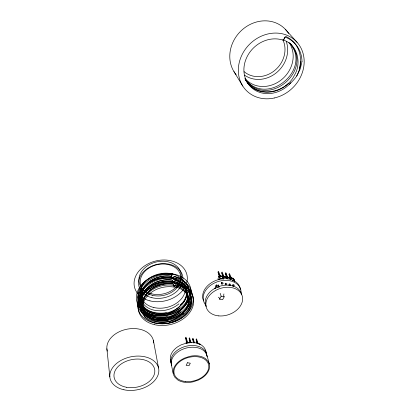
<?xml version="1.0" encoding="UTF-8"?>
<svg xmlns="http://www.w3.org/2000/svg" width="411" height="411" viewBox="0 0 411 411"><rect width="100%" height="100%" fill="white"/><g stroke="black" fill="none" stroke-linecap="round" stroke-linejoin="round"><path stroke-width="0.62" d="M191.675 299.234L190.868 303.914L188.654 308.409M301.987 61.558L300.307 68.745L297.035 75.46A29.607 25.898 -45.5 0 1 290.931 82.657A29.13 25.523 -40 0 1 289.359 84.24M223.933 293.947L223.635 295.252L224.154 296.845L222.634 299.722L219.685 299.218L219.161 297.656L218.282 297.194M143.614 308.723L143.018 308.147A24.922 18.577 -13.7 0 1 140.331 301.895L140.321 297.708L141.672 293.038M144.333 312.72L143.732 312.144A25.107 18.618 -13.7 0 1 141.035 305.882L141.03 301.679L142.391 296.994M145.068 316.778L144.461 316.198A25.292 18.665 -13.8 0 1 141.749 309.925L141.749 305.712L143.126 301.011M171.613 276.593L172.45 273.967L172.286 273.315L171.207 274.959L172.152 278.781M290.926 82.657A29.16 25.544 -44.7 0 1 254.275 89.757A29.16 25.544 -44.7 0 1 248.182 54.704A29.16 25.544 -44.7 0 1 283.575 40.34L285.059 37.072A32.664 28.611 -44.7 0 1 301.998 61.47L301.998 61.558M182.854 314.507A23.489 16.902 -11.1 0 0 184.03 313.413A23.458 17.324 -13.7 0 1 153.457 320.508A23.458 17.324 -13.7 0 1 145.304 298.72A23.458 17.324 -13.7 0 1 174.197 287.109L175.184 284.951A26.273 19.404 -13.7 0 1 191.68 299.177M219.269 279.773L219.983 278.262L218.837 276.269L219.793 275.632L222.346 276.125L222.49 276.552L219.936 276.058L219.546 276.32L220.111 277.98L218.837 276.269L218.036 278.776L218.447 279.901M219.685 299.218L221.159 296.203L220.178 293.326M285.059 37.072L283.287 40.006C297.621 44.527 301.921 63.366 294.338 75.393C285.753 93.631 255.755 99.01 245.449 79.498M174.074 286.595L175.184 284.951M141.497 293.706A23.037 17.221 -13.6 0 1 173.391 277.959A23.037 17.221 -13.6 0 1 181.621 303.806L180.665 305.054M142.216 297.667A23.211 17.262 -13.6 0 1 174.351 281.823A23.211 17.262 -13.6 0 1 182.612 307.721L181.647 308.974A24.275 18.027 -13.4 0 1 170.58 316.675M142.946 301.684A23.381 17.303 -13.7 0 1 175.322 285.737A23.381 17.303 -13.7 0 1 183.614 311.697L182.638 312.956A24.46 18.069 -13.5 0 1 171.49 320.693M214.547 288.702L215.138 287.731A0.817 0.611 -18.3 0 0 215.472 287.587M226.204 277.266L223.661 276.778L223.271 277.035L223.543 279.028L222.556 276.983L223.517 276.351L226.055 276.844L226.697 278.725M226.625 278.735L226.261 277.697L227.216 277.071L229.744 277.559L230.848 279.901L229.744 277.559M229.949 278.411L230.905 277.779L233.417 278.268L234.655 281.052L233.484 280.841M230.9 279.444L230.663 278.463L231.059 278.206L233.571 278.689M187.765 342.964L186.604 342.795L189.409 342.918L189.301 342.471L186.856 342.111L185.972 342.687L186.502 343.617M170.591 316.696L167.38 317.79A25.996 19.338 -13.6 0 1 143.732 312.144M171.5 320.714L168.269 321.818A26.191 19.384 -13.7 0 1 144.461 316.198M143.018 308.147A25.806 19.291 -13.6 0 0 166.506 313.824L169.692 312.735A24.1 17.981 -13.3 0 0 180.691 305.065M167.421 313.665L166.506 313.824M168.305 317.631L167.38 317.79M169.198 321.659L168.269 321.818M232.354 280.394L234.178 280.343L234.655 281.052L233.654 279.038L230.663 278.463M233.011 280.585L234.26 280.692L234.178 280.343M197.496 343.668L199.905 344.022L200.116 344.767M219.546 276.32L222.577 276.901L223.543 279.028M223.271 277.035L226.291 277.62M229.898 277.98L227.37 277.492L227.216 277.071M219.983 278.262L222.947 278.899M221.159 296.203L224.154 296.845M229.98 278.329L227.37 277.492L227.612 278.863M289.991 43.427C314.831 70.384 266.724 109.737 245.403 79.518M285.398 29.371L297.071 42.333M289.899 43.212C312.247 69.469 267.499 106.819 245.737 79.852M283.343 40.067L283.575 40.34M244.997 78.835L245.362 79.349M233.957 71.612L242.762 86.027M217.881 285.244L218.863 287.161M218.395 285.198L219.366 286.852M218.318 285.121L218.893 286.143M234.655 281.052L233.417 278.268M225.233 283.179L225.757 284.196M221.493 282.475L222.007 283.487L221.765 282.342M231.516 278.273L229.389 273.402L230.73 278.026M227.617 277.024L225.752 272.688L227.062 277.317M230.643 277.908L228.978 274.003L230.16 278.175M224.165 276.855L222.094 271.974L223.373 276.603M226.98 277.204L225.341 273.289L226.497 277.471M220.46 276.141L218.421 271.255L219.664 275.889M223.301 276.495L221.683 272.575L222.973 277.358M219.608 275.781L218.01 271.856L219.269 276.644M218.431 286.148L218.873 287.238M171.181 362.42L170.693 361.207A18.932 13.029 -15.3 0 1 177.763 346.745L181.02 344.906L186.424 343.077A17.817 12.268 -15.3 0 1 201.827 345.322L203.892 347.218L205.3 349.494L209.338 363.941A19.379 13.095 -15.3 0 1 201.765 378.207L198.534 380L193.196 381.814A18.197 12.284 -15.4 0 1 177.737 379.939L174.701 377.062L173.519 374.693A19.358 13.075 -15.4 0 1 180.799 360.108L184.133 358.238L189.661 356.363A18.218 12.315 -15.4 0 1 205.377 358.526L208.279 361.521L209.338 363.941M230.905 277.779L231.059 278.206M223.517 276.351L223.661 276.778M219.793 275.632L219.936 276.058M198.21 343.863L196.504 338.721L197.465 343.642M218.102 284.792L218.893 287.186M197.47 343.355L196.129 339.25L196.905 343.272M194.511 342.774L193.016 338.202L193.946 343.128M216.381 284.576L217.347 287.587M193.776 342.25L192.646 338.731L193.396 342.753M191.166 342.831L189.512 337.678L190.416 342.61M190.442 342.322L189.142 338.207L189.98 342.815M187.621 342.312L185.993 337.148L186.974 342.707M186.722 341.212L185.628 337.683L186.435 342.296M199.905 344.022L200.023 344.469M222.346 276.125L222.556 276.983M173.242 277.137L173.406 277.795M174.202 281.016L174.372 281.684M172.558 280.436L173.103 282.66M173.519 284.34L174.197 287.109M226.055 276.844L226.261 277.697M186.856 342.111L186.969 342.563M232.924 284.453L233.191 285.594M229.225 283.754L229.482 284.895M170.385 359.944L173.216 373.429M153.416 340.585L158.548 367.989M106.875 348.764L109.84 376.882M174.059 286.626A23.442 16.882 -11.2 0 1 184.149 311.949M175.631 284.073A26.283 19.271 -17 0 1 191.259 302.599A26.283 19.271 -17 0 1 169.363 322.522M168.104 320.683A26.155 19.44 -10.5 0 1 139.54 301.381A26.155 19.44 -10.5 0 1 173.689 282.208M188.649 308.409A23.756 17.586 -13.9 0 1 184.051 313.423M182.176 314.066A23.448 16.943 -10.9 0 1 154.541 319.388A23.448 16.943 -10.9 0 1 143.126 301.7M183.63 311.708A23.412 16.918 -11 0 1 182.453 312.802M144.687 316.044A26.196 19.055 -16.3 0 1 144.744 292.894A26.196 19.055 -16.3 0 1 174.074 282.352M191.649 299.234A26.263 19.99 -12.3 0 1 174.875 321.582A26.263 19.99 -12.3 0 1 144.574 317.092M180.891 311.749A23.37 16.995 -16.7 0 1 151.284 316.819A23.37 16.995 -16.7 0 1 145.057 295.735A23.37 16.995 -16.7 0 1 172.625 283.79M173.129 282.609A23.263 16.846 -11.1 0 1 183.054 307.937M174.249 282.999A23.319 16.954 -16.6 0 1 186.209 303.616A23.319 16.954 -16.6 0 1 157.285 317.359A23.319 16.954 -16.6 0 1 143.172 297.764M142.838 300.996A23.401 17.904 -15.3 0 1 173.581 284.201M174.593 280.261A26.083 19.024 -16.3 0 1 190.19 298.556A26.083 19.024 -16.3 0 1 168.407 318.165M167.22 316.675A25.965 19.394 -10.4 0 1 138.836 297.379A25.965 19.394 -10.4 0 1 172.733 278.309M175.06 280.369A26.083 19.939 -12.2 0 1 184.965 310.726A26.083 19.939 -12.2 0 1 143.706 313.115M182.628 307.731A23.242 16.882 -10.9 0 1 181.462 308.82M143.953 311.99A26.001 19.019 -16.3 0 1 143.999 288.902A26.001 19.019 -16.3 0 1 173.113 278.453M178.944 303.857A23.026 16.866 -16.5 0 1 149.753 308.774A23.026 16.866 -16.5 0 1 143.562 287.849A23.026 16.866 -16.5 0 1 170.729 276.1M181.636 303.811A23.073 16.846 -10.8 0 1 180.48 304.9M172.173 278.73A23.093 16.81 -11 0 1 182.058 304.017M141.394 293.022A23.057 17.807 -15.2 0 1 171.675 276.449M143.321 307.937A25.811 18.788 -15.7 0 1 143.172 285.157A25.811 18.788 -15.7 0 1 172.081 274.795M166.347 312.72A25.775 19.348 -10.4 0 1 138.142 293.433A25.775 19.348 -10.4 0 1 171.793 274.466M173.272 279.115A23.15 16.918 -16.5 0 1 185.197 299.691A23.15 16.918 -16.5 0 1 156.504 313.362A23.15 16.918 -16.5 0 1 142.432 293.808M179.926 307.782A23.196 16.959 -16.7 0 1 150.524 312.797A23.196 16.959 -16.7 0 1 144.307 291.753A23.196 16.959 -16.7 0 1 171.685 279.891M142.114 296.978A23.227 17.858 -15.2 0 1 172.62 280.297M173.617 276.392A25.893 18.983 -16.2 0 1 189.142 294.672A25.893 18.983 -16.2 0 1 167.524 314.189M174.074 276.5A25.893 19.887 -12.1 0 1 183.964 306.77A25.893 19.887 -12.1 0 1 142.997 309.108M288.99 42.359A28.534 25.169 -45.8 0 1 281.961 79.333A28.534 25.169 -45.8 0 1 245.382 78.902M285.481 36.286A32.618 28.128 -47.3 0 1 299.28 68.961M300.713 61.696A32.618 28.071 -46 0 1 296.685 76.056M288.527 83.397A29.037 25.518 -40.2 0 1 245.013 78.444M286.318 41.598A27.912 24.788 -47 0 1 276.228 72.891A27.912 24.788 -47 0 1 244.566 75.146M282.814 39.641A25.616 22.764 -47.2 0 1 274.82 70.389A25.616 22.764 -47.2 0 1 244.113 71.663M236.104 74.622A33.502 29.756 -47.1 0 1 243.898 28.38A33.502 29.756 -47.1 0 1 288.609 33.548M206.188 306.606A18.783 13.743 -18.7 0 1 219.15 286.441A18.783 13.743 -18.7 0 1 241.647 294.651M206.05 305.414A19.451 14.308 -18.7 0 1 217.198 281.848A19.451 14.308 -18.7 0 1 241.108 293.002M203.394 300.313A19.389 14.298 -18.7 0 1 217.933 279.763A19.389 14.298 -18.7 0 1 240.399 289.323M215.585 286.457A0.817 0.611 -18.3 0 1 215.832 286.595M214.927 288.743A0.822 0.611 -18.3 0 1 215.981 288.096M216.304 286.698A0.822 0.611 -18.4 0 1 217.46 285.681M229.261 285.445A0.899 0.668 -19.6 0 1 229.112 284.381A0.899 0.668 -19.6 0 1 230.489 284.35A0.899 0.668 -19.6 0 1 229.908 285.429M205.721 350.732A18.952 13.049 -15.2 0 1 206.024 352.859M171.777 365.703A18.3 12.515 -15.3 0 1 186.471 347.994A18.3 12.515 -15.3 0 1 207.134 356.84M171.402 363.92A18.243 12.51 -15.3 0 1 186.044 346.242A18.243 12.51 -15.3 0 1 206.656 355.094M107.312 351.112A23.663 16.64 -11 0 1 127.677 329.062A23.663 16.64 -11 0 1 153.709 342.928M187.452 362.733L186.157 365.384L188.983 365.723L190.314 363.216L187.452 362.733M216.119 285.645L215.487 285.979L216.71 286.241L216.119 285.645M154.541 324.69A28.148 20.791 -13.7 0 0 193.545 299.121A28.148 20.791 -13.7 0 0 149.619 288.928A28.148 20.791 -13.7 0 0 154.541 324.69M154.202 322.933A28.061 20.771 -13.7 0 0 193.072 297.42A28.061 20.771 -13.7 0 0 149.28 287.212A28.061 20.771 -13.7 0 0 154.202 322.933M153.421 318.879A27.856 20.72 -13.6 0 0 191.988 293.5A27.856 20.72 -13.6 0 0 148.484 283.251A27.856 20.72 -13.6 0 0 153.421 318.879M153.837 307.526A22.862 17.18 -13.5 0 0 185.371 286.508A22.862 17.18 -13.5 0 0 149.547 278.026A22.862 17.18 -13.5 0 0 153.837 307.526M151.885 297.687A22.441 17.067 -13.3 0 0 182.813 276.942A22.441 17.067 -13.3 0 0 147.585 268.388A22.441 17.067 -13.3 0 0 151.885 297.687M152.435 295.339A20.607 15.69 -13.3 0 0 180.789 276.249A20.607 15.69 -13.3 0 0 148.422 268.419A20.607 15.69 -13.3 0 0 152.435 295.339M149.943 300.857A26.936 20.488 -13.3 0 0 187.169 276.069A26.936 20.488 -13.3 0 0 144.965 265.66A26.936 20.488 -13.3 0 0 149.943 300.857M151.628 293.85A21.413 16.348 -13.3 0 0 181.112 274.003A21.413 16.348 -13.3 0 0 147.467 265.794A21.413 16.348 -13.3 0 0 151.628 293.85M152.651 314.883A27.65 20.673 -13.6 0 0 190.92 289.632A27.65 20.673 -13.6 0 0 147.703 279.346A27.65 20.673 -13.6 0 0 152.651 314.883M274.353 97.982A34.997 30.661 -44.7 0 0 298.078 43.53A34.997 30.661 -44.7 0 0 241.308 56.317A34.997 30.661 -44.7 0 0 274.353 97.982M218.791 315.895A18.86 13.758 -18.7 0 0 242.182 295.817A18.86 13.758 -18.7 0 0 211.747 293.125A18.86 13.758 -18.7 0 0 218.791 315.895M126.68 387.306A20.663 14.005 -11.5 0 0 154.628 369.232A20.663 14.005 -11.5 0 0 121.841 363.54A20.663 14.005 -11.5 0 0 126.68 387.306M233.191 286.184A0.899 0.668 -19.9 0 0 234.275 285.193A0.899 0.668 -19.9 0 0 232.816 285.095A0.899 0.668 -19.9 0 0 233.191 286.184M225.696 284.782A0.904 0.673 -19.3 0 0 226.851 283.831A0.904 0.673 -19.3 0 0 225.408 283.652A0.904 0.673 -19.3 0 0 225.696 284.782M221.95 284.078A0.904 0.678 -19 0 0 223.106 283.122A0.904 0.678 -19 0 0 221.657 282.943A0.904 0.678 -19 0 0 221.95 284.078M185.536 381.526A17.796 12.022 -15.4 0 0 208.531 364.418A17.796 12.022 -15.4 0 0 180.044 361.439A17.796 12.022 -15.4 0 0 185.536 381.526M123.906 389.767A24.794 16.805 -11.5 0 0 158.759 369.165A24.794 16.805 -11.5 0 0 120.305 360.832A24.794 16.805 -11.5 0 0 123.906 389.767"/></g></svg>
